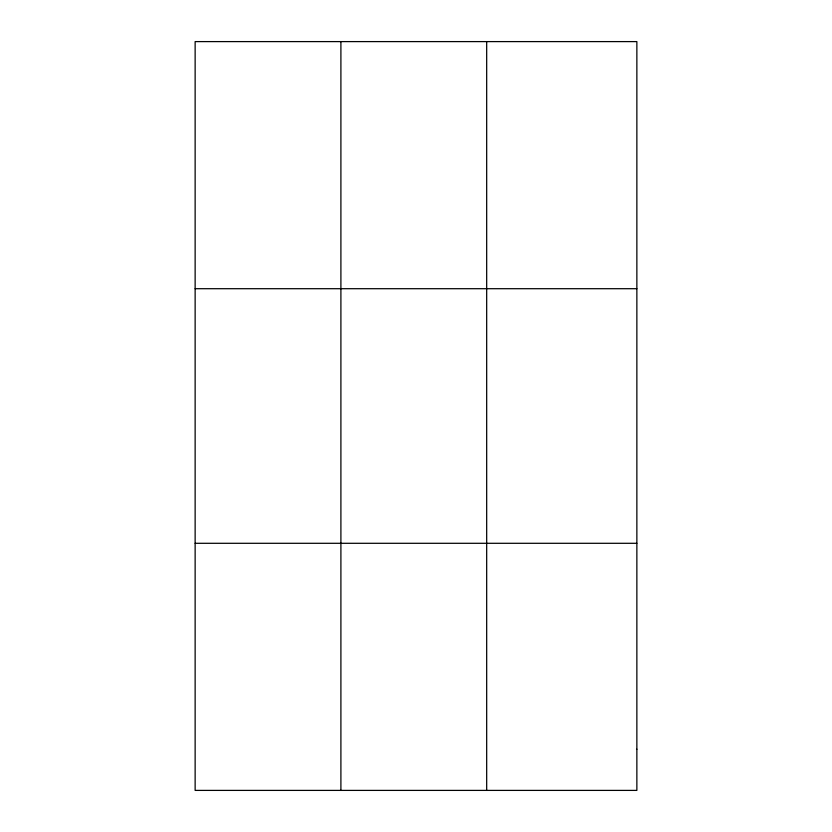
<?xml version="1.0" encoding="UTF-8"?>
<svg xmlns="http://www.w3.org/2000/svg" width="832" height="832" viewBox="0 0 832 832"><rect width="100%" height="100%" fill="white"/><g stroke="black" fill="none" stroke-linecap="round" stroke-linejoin="round"><path stroke-width="1.25" d="M340.902 41.6L340.902 790.4M486.678 41.6L486.678 790.4M195.135 288.704L636.865 288.704M195.135 543.296L636.865 543.296M636.865 749.216L636.865 790.4L195.135 790.4L195.135 41.6L636.865 41.6L636.865 749.216"/></g></svg>
